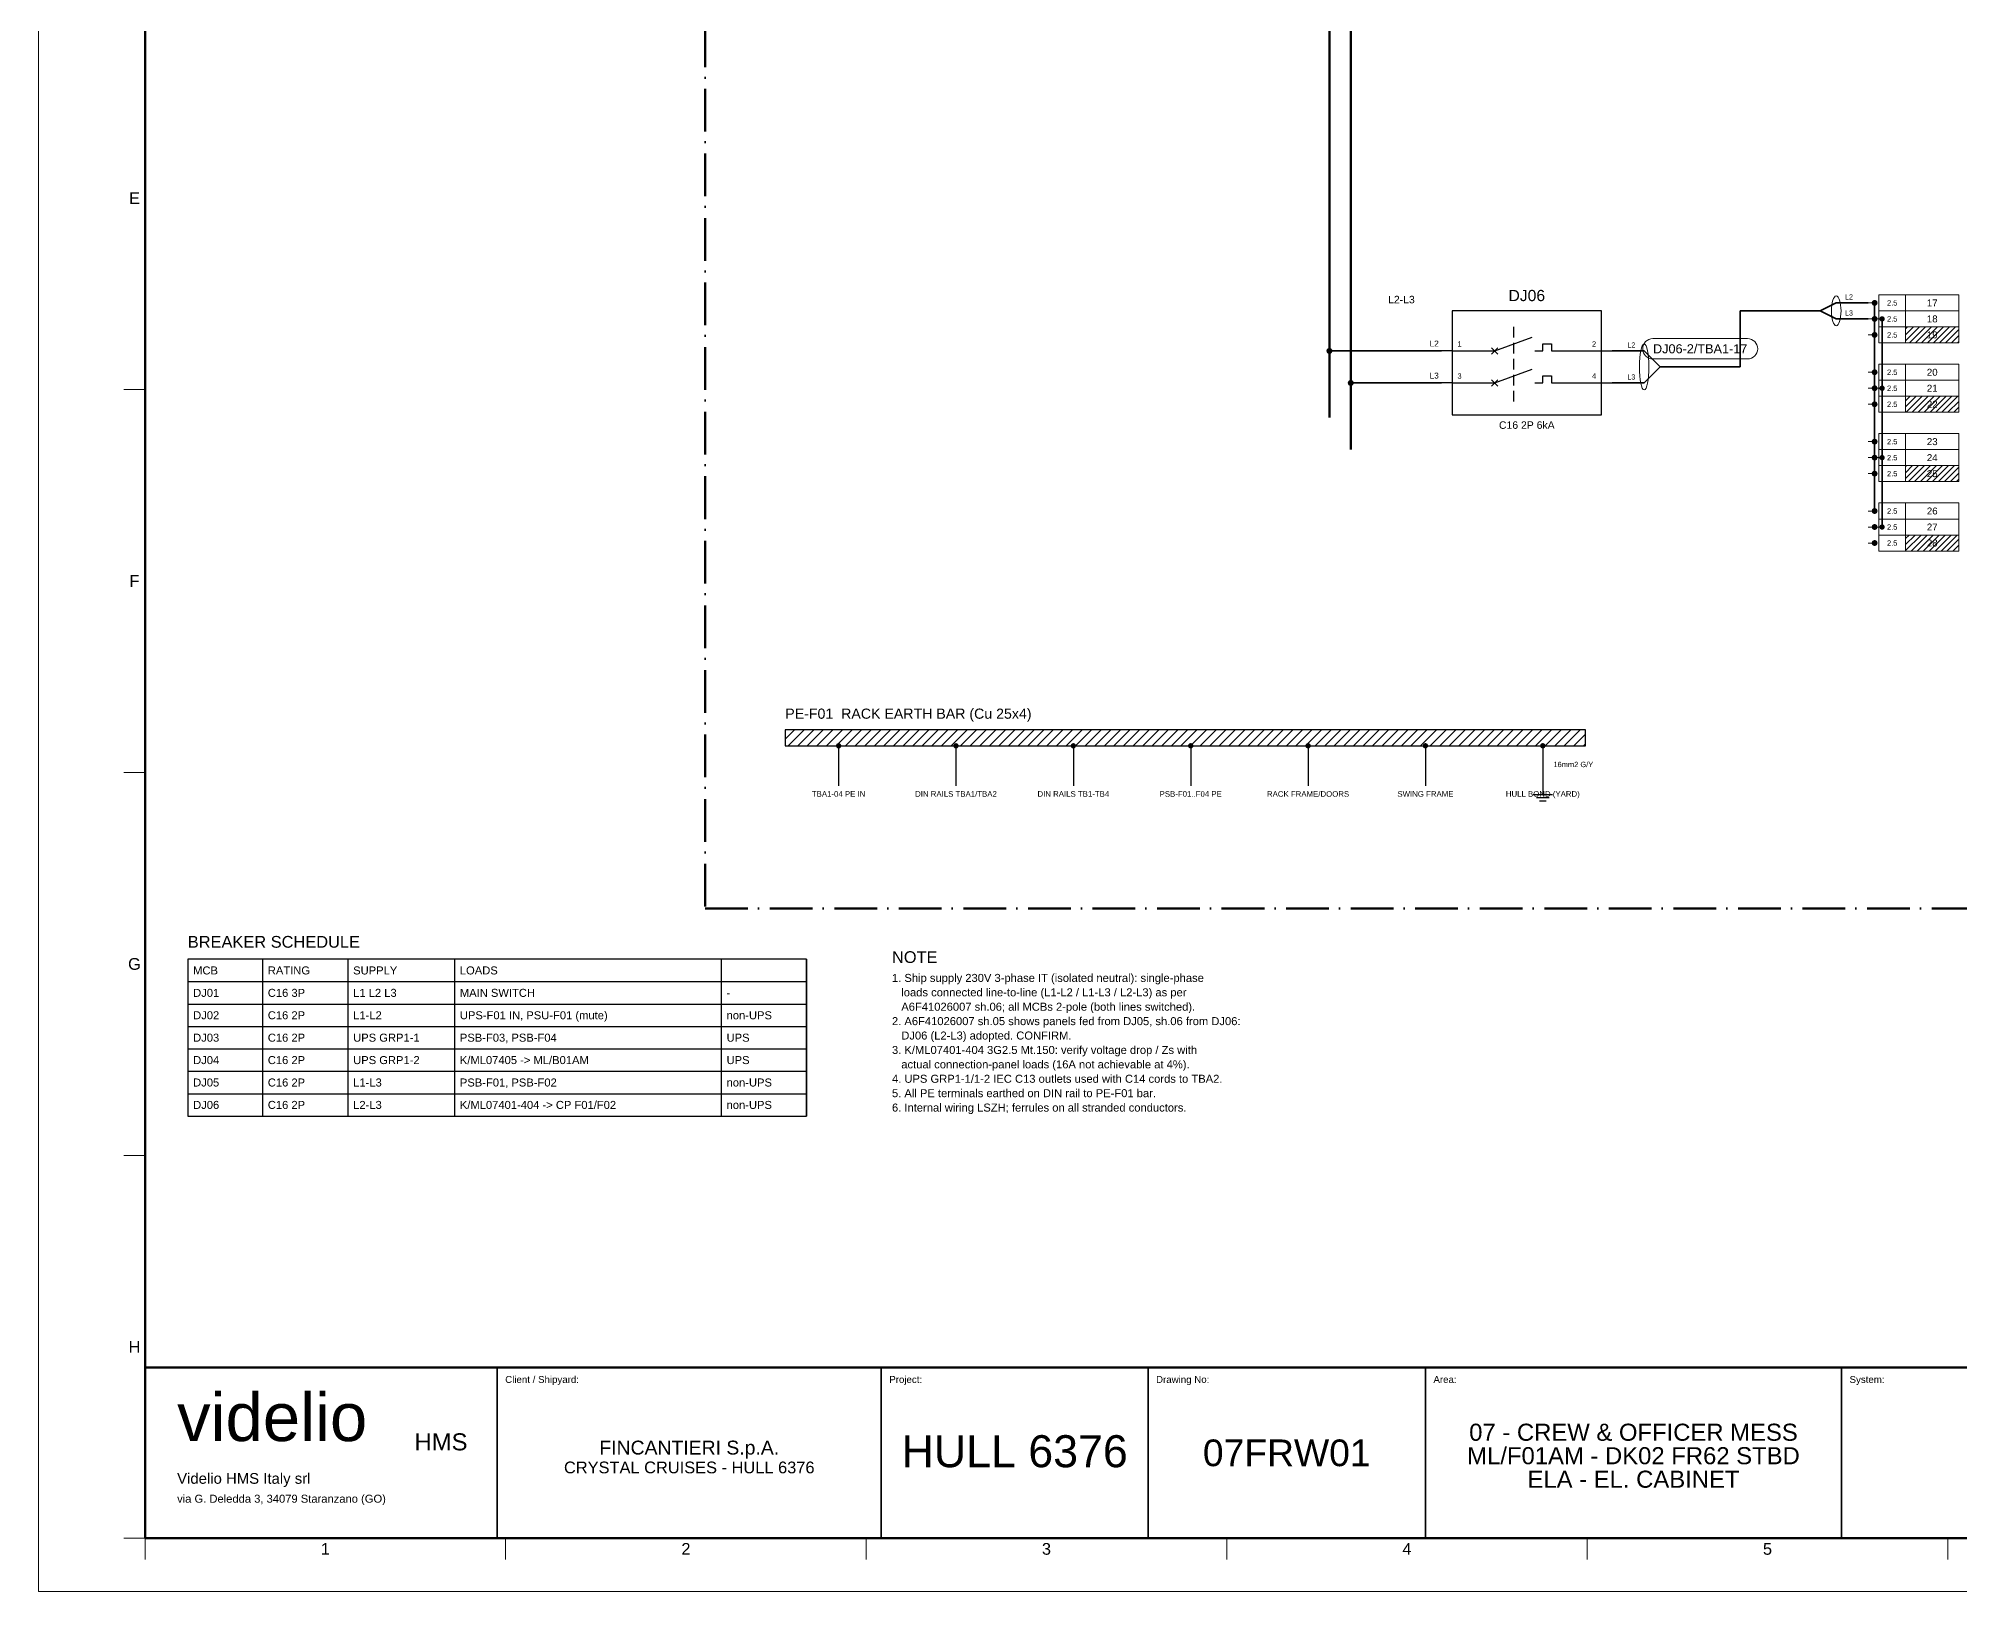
# Model space of a CAD drawing. Header units: millimetres. Extents: x 0 to 841, y 0 to 594.
# Drawn here: x 0 to 360.1, y 0 to 291.1 of the extents above; entities that cross this region are included whole.
import ezdxf
from ezdxf.enums import TextEntityAlignment as Align

# ---------------------------------------------------------------- set-up
doc = ezdxf.new("R2010")
doc.units = ezdxf.units.MM
doc.linetypes.add('AV_DASHDOT', pattern=[12, 8, -2, 0, -2])
doc.linetypes.add('AV_HIDDEN', pattern=[3, 2, -1])
for name, color, linetype, lineweight in [('AV-CONN', 7, 'Continuous', 18), ('AV-LABEL', 7, 'Continuous', 18), ('AV-NOTE', 7, 'Continuous', 18), ('AV-TB', 7, 'Continuous', 18), ('AV-TEXT', 7, 'Continuous', 18), ('AV-TEXT-DEV', 7, 'Continuous', 18)]:
    doc.layers.add(name, color=color, linetype=linetype, lineweight=lineweight)
for name, color, linetype, lineweight, true_color in [('AV-DEVICE', 7, 'Continuous', 25, 0x4682ff), ('AV-FRAME', 7, 'Continuous', 70, 0x7800ff), ('AV-RACK', 7, 'AV_DASHDOT', 50, 0xff00ff), ('AV-SYM', 7, 'Continuous', 25, 0x4682ff), ('AV-TITLE', 7, 'Continuous', 25, 0x7800ff), ('AV-ZONE', 7, 'Continuous', 18, 0x7800ff), ('W-PE', 7, 'Continuous', 25, 0x009600), ('W-POWER', 7, 'Continuous', 35, 0xeb8c00)]:
    doc.layers.add(name, color=color, linetype=linetype, lineweight=lineweight, true_color=true_color)
doc.styles.add('AV', font='arial.ttf')

msp = doc.modelspace()

# ---------------------------------------------------------------- hatches: boundary and pattern name
at = {"layer": 'AV-TB', "true_color": 0x009600}
h = msp.add_hatch(dxfattribs=at)
h.set_pattern_fill('ANSI31', scale=0.25)
h.paths.add_polyline_path([(350, 234), (360, 234), (360, 237), (350, 237)])
h = msp.add_hatch(dxfattribs=at)
h.set_pattern_fill('ANSI31', scale=0.25)
h.paths.add_polyline_path([(350, 221), (360, 221), (360, 224), (350, 224)])
h = msp.add_hatch(dxfattribs=at)
h.set_pattern_fill('ANSI31', scale=0.25)
h.paths.add_polyline_path([(350, 208), (360, 208), (360, 211), (350, 211)])
h = msp.add_hatch(dxfattribs=at)
h.set_pattern_fill('ANSI31', scale=0.25)
h.paths.add_polyline_path([(350, 195), (360, 195), (360, 198), (350, 198)])
at = {"layer": 'W-PE', "true_color": 0x009600}
h = msp.add_hatch(dxfattribs=at)
h.set_pattern_fill('ANSI31', scale=0.4)
h.paths.add_polyline_path([(140, 158.5), (290, 158.5), (290, 161.5), (140, 161.5)])

# ---------------------------------------------------------------- linework, layer by layer
at = {"layer": 'AV-CONN'}
for centre, major_axis, ratio in [((337, 240), (0, 2.8), 0.321429), ((301, 229.5), (0, 4.3), 0.209302)]:
    msp.add_ellipse(centre, major_axis=major_axis, ratio=ratio, dxfattribs=at)
at = {"layer": 'AV-DEVICE'}
msp.add_lwpolyline([(265, 220.5), (293, 220.5), (293, 240), (265, 240)], close=True, dxfattribs=at)
at = {"layer": 'AV-FRAME'}
for points in [[(20, 10), (831, 10), (831, 584), (20, 584)], [(20, 10), (831, 10), (831, 42), (20, 42)]]:
    msp.add_lwpolyline(points, close=True, dxfattribs=at)
at = {"layer": 'AV-LABEL'}
msp.add_lwpolyline([(302.62, 231), (320.38, 231, 1), (320.38, 234.8), (302.62, 234.8, 1)], format="xyb", close=True, dxfattribs=at)
at = {"layer": 'AV-RACK'}
msp.add_lwpolyline([(125, 128), (716, 128), (716, 572), (125, 572)], close=True, dxfattribs=at)
at = {"layer": 'AV-SYM'}
for p, q in [((273, 232.5), (280, 235.1)), ((265, 232.5), (263, 232.5)), ((265, 232.5), (273, 232.5)), ((272.4, 231.9), (273.6, 233.1)), ((272.4, 233.1), (273.6, 231.9)), ((293, 232.5), (295, 232.5)), ((272.4, 225.9), (273.6, 227.1)), ((272.4, 227.1), (273.6, 225.9)), ((273, 226.5), (280, 229.1)), ((265, 226.5), (263, 226.5)), ((265, 226.5), (273, 226.5)), ((293, 226.5), (295, 226.5))]:
    msp.add_line(p, q, dxfattribs=at)
at = {"layer": 'AV-SYM', "linetype": 'AV_HIDDEN'}
msp.add_line((276.5, 237), (276.5, 222.5), dxfattribs=at)
at = {"layer": 'AV-SYM'}
for points in [[(280.5, 232.5), (282, 232.5), (282, 233.8), (283.6, 233.8), (283.6, 232.5), (293, 232.5)], [(280.5, 226.5), (282, 226.5), (282, 227.8), (283.6, 227.8), (283.6, 226.5), (293, 226.5)]]:
    msp.add_lwpolyline(points, dxfattribs=at)
at = {"layer": 'AV-TB'}
for p, q in [((344.2, 241.5), (343, 241.5)), ((350, 240), (350, 243)), ((344.2, 238.5), (343, 238.5)), ((345.6, 238.5), (343.9, 238.5)), ((350, 237), (350, 240)), ((344.2, 235.5), (343, 235.5)), ((350, 234), (350, 237)), ((344.2, 228.5), (343, 228.5)), ((350, 227), (350, 230)), ((350, 224), (350, 227)), ((344.2, 225.5), (343, 225.5)), ((345.6, 225.5), (343.9, 225.5)), ((350, 221), (350, 224)), ((344.2, 222.5), (343, 222.5)), ((350, 214), (350, 217)), ((344.2, 215.5), (343, 215.5)), ((344.2, 212.5), (343, 212.5)), ((345.6, 212.5), (343.9, 212.5)), ((350, 211), (350, 214)), ((344.2, 209.5), (343, 209.5)), ((350, 208), (350, 211)), ((344.2, 202.5), (343, 202.5)), ((350, 201), (350, 204)), ((344.2, 199.5), (343, 199.5)), ((345.6, 199.5), (343.9, 199.5)), ((350, 198), (350, 201)), ((344.2, 196.5), (343, 196.5)), ((350, 195), (350, 198))]:
    msp.add_line(p, q, dxfattribs=at)
at = {"layer": 'AV-TB', "lineweight": 35}
for p, q in [((344.2, 202.5), (344.2, 241.5)), ((345.6, 199.5), (345.6, 238.5))]:
    msp.add_line(p, q, dxfattribs=at)
at = {"layer": 'AV-TB'}
for points, const_width in [([(343.93, 241.5, 1), (344.47, 241.5, 1)], 0.55), ([(343.95, 241.5, 1), (344.45, 241.5, 1)], 0.5), ([(343.93, 238.5, 1), (344.47, 238.5, 1)], 0.55), ([(345.35, 238.5, 1), (345.85, 238.5, 1)], 0.5), ([(343.93, 235.5, 1), (344.47, 235.5, 1)], 0.55), ([(343.93, 228.5, 1), (344.47, 228.5, 1)], 0.55), ([(343.95, 228.5, 1), (344.45, 228.5, 1)], 0.5), ([(343.93, 225.5, 1), (344.47, 225.5, 1)], 0.55), ([(345.35, 225.5, 1), (345.85, 225.5, 1)], 0.5), ([(343.93, 222.5, 1), (344.47, 222.5, 1)], 0.55), ([(343.93, 215.5, 1), (344.47, 215.5, 1)], 0.55), ([(343.93, 212.5, 1), (344.47, 212.5, 1)], 0.55), ([(343.95, 215.5, 1), (344.45, 215.5, 1)], 0.5), ([(345.35, 212.5, 1), (345.85, 212.5, 1)], 0.5), ([(343.93, 209.5, 1), (344.47, 209.5, 1)], 0.55), ([(343.93, 202.5, 1), (344.47, 202.5, 1)], 0.55), ([(343.95, 202.5, 1), (344.45, 202.5, 1)], 0.5), ([(343.93, 199.5, 1), (344.47, 199.5, 1)], 0.55), ([(345.35, 199.5, 1), (345.85, 199.5, 1)], 0.5), ([(343.93, 196.5, 1), (344.47, 196.5, 1)], 0.55)]:
    msp.add_lwpolyline(points, format="xyb", close=True, dxfattribs=dict(at, const_width=const_width))
for points in [[(345, 240), (360, 240), (360, 243), (345, 243)], [(345, 237), (360, 237), (360, 240), (345, 240)], [(345, 234), (360, 234), (360, 237), (345, 237)], [(345, 227), (360, 227), (360, 230), (345, 230)], [(345, 224), (360, 224), (360, 227), (345, 227)], [(345, 221), (360, 221), (360, 224), (345, 224)], [(345, 214), (360, 214), (360, 217), (345, 217)], [(345, 211), (360, 211), (360, 214), (345, 214)], [(345, 208), (360, 208), (360, 211), (345, 211)], [(345, 201), (360, 201), (360, 204), (345, 204)], [(345, 198), (360, 198), (360, 201), (345, 201)], [(345, 195), (360, 195), (360, 198), (345, 198)]]:
    msp.add_lwpolyline(points, close=True, dxfattribs=at)
at = {"layer": 'AV-TITLE'}
for p, q in [((42, 118.5), (42, 89.1)), ((58, 118.5), (58, 89.1)), ((78, 118.5), (78, 89.1)), ((128, 118.5), (128, 89.1)), ((144, 118.5), (144, 89.1)), ((28, 114.3), (144, 114.3)), ((28, 110.1), (144, 110.1)), ((28, 105.9), (144, 105.9)), ((28, 101.7), (144, 101.7)), ((28, 97.5), (144, 97.5)), ((28, 93.3), (144, 93.3))]:
    msp.add_line(p, q, dxfattribs=at)
for points in [[(28, 89.1), (144, 89.1), (144, 118.5), (28, 118.5)], [(20, 10), (86, 10), (86, 42), (20, 42)], [(86, 10), (158, 10), (158, 42), (86, 42)], [(158, 10), (208, 10), (208, 42), (158, 42)], [(208, 10), (260, 10), (260, 42), (208, 42)], [(260, 10), (338, 10), (338, 42), (260, 42)], [(338, 10), (466, 10), (466, 42), (338, 42)]]:
    msp.add_lwpolyline(points, close=True, dxfattribs=at)
at = {"layer": 'AV-ZONE'}
for p, q in [((20, 225.25), (16, 225.25)), ((20, 153.5), (16, 153.5)), ((20, 81.75), (16, 81.75)), ((20, 10), (16, 10)), ((20, 10), (20, 6)), ((87.58, 10), (87.58, 6)), ((155.17, 10), (155.17, 6)), ((222.75, 10), (222.75, 6)), ((290.33, 10), (290.33, 6)), ((357.92, 10), (357.92, 6))]:
    msp.add_line(p, q, dxfattribs=at)
at = {"layer": 'AV-ZONE', "lineweight": 13}
msp.add_lwpolyline([(0, 0), (841, 0), (841, 594), (0, 594)], close=True, dxfattribs=at)
at = {"layer": 'W-PE'}
for p, q in [((150, 158.5), (150, 151)), ((172, 158.5), (172, 151)), ((194, 158.5), (194, 151)), ((216, 158.5), (216, 151)), ((238, 158.5), (238, 151)), ((260, 158.5), (260, 151)), ((282, 158.5), (282, 151)), ((280.2, 149.4), (283.8, 149.4)), ((280.8, 148.8), (283.2, 148.8)), ((281.4, 148.2), (282.6, 148.2)), ((282, 151), (282, 149.4))]:
    msp.add_line(p, q, dxfattribs=at)
msp.add_lwpolyline([(140, 158.5), (290, 158.5), (290, 161.5), (140, 161.5)], close=True, dxfattribs=at)
at = {"layer": 'W-PE', "const_width": 0.5}
for points in [[(149.75, 158.5, 1), (150.25, 158.5, 1)], [(171.75, 158.5, 1), (172.25, 158.5, 1)], [(193.75, 158.5, 1), (194.25, 158.5, 1)], [(215.75, 158.5, 1), (216.25, 158.5, 1)], [(237.75, 158.5, 1), (238.25, 158.5, 1)], [(259.75, 158.5, 1), (260.25, 158.5, 1)], [(281.75, 158.5, 1), (282.25, 158.5, 1)]]:
    msp.add_lwpolyline(points, format="xyb", close=True, dxfattribs=at)
at = {"layer": 'W-POWER', "lineweight": 50}
for p, q in [((242, 532.5), (242, 220)), ((246, 526.5), (246, 214))]:
    msp.add_line(p, q, dxfattribs=at)
at = {"layer": 'W-POWER'}
for p, q in [((337, 241.5), (334, 240)), ((343, 241.5), (337, 241.5)), ((319, 229.5), (319, 240)), ((319, 240), (334, 240)), ((337, 238.5), (334, 240)), ((343, 238.5), (337, 238.5)), ((242, 232.5), (263, 232.5)), ((295, 232.5), (301, 232.5)), ((301, 232.5), (304, 229.5)), ((301, 226.5), (304, 229.5)), ((304, 229.5), (319, 229.5)), ((246, 226.5), (263, 226.5)), ((295, 226.5), (301, 226.5))]:
    msp.add_line(p, q, dxfattribs=at)
at = {"layer": 'W-POWER', "const_width": 0.55}
for points in [[(241.72, 232.5, 1), (242.28, 232.5, 1)], [(245.72, 226.5, 1), (246.28, 226.5, 1)]]:
    msp.add_lwpolyline(points, format="xyb", close=True, dxfattribs=at)

# ---------------------------------------------------------------- texts
at = {"layer": 'AV-LABEL', "style": 'AV'}
msp.add_text('DJ06-2/TBA1-17', height=1.7, dxfattribs=at).set_placement((311.5, 232.9), align=Align.MIDDLE_CENTER)
at = {"layer": 'AV-NOTE', "style": 'AV'}
for s, p in [('L2', (339.4, 241.85)), ('L3', (339.4, 238.85)), ('L2', (298.6, 232.85)), ('L3', (298.6, 226.85))]:
    msp.add_text(s, height=0.95, dxfattribs=at).set_placement(p, align=Align.BOTTOM_CENTER)
for s, height, p in [('L2', 1.1, (262.5, 233)), ('2', 1, (292, 233)), ('L3', 1.1, (262.5, 227)), ('4', 1, (292, 227))]:
    msp.add_text(s, height=height, dxfattribs=at).set_placement(p, align=Align.BOTTOM_RIGHT)
for s, p in [('1', (266, 233)), ('3', (266, 227))]:
    msp.add_text(s, height=1, dxfattribs=at).set_placement(p, align=Align.BOTTOM_LEFT)
for s, height, p in [('16mm2 G/Y', 1, (284, 155)), ('1. Ship supply 230V 3-phase IT (isolated neutral): single-phase', 1.5, (160, 115)), ('   loads connected line-to-line (L1-L2 / L1-L3 / L2-L3) as per', 1.5, (160, 112.3)), ('   A6F41026007 sh.06; all MCBs 2-pole (both lines switched).', 1.5, (160, 109.6)), ('2. A6F41026007 sh.05 shows panels fed from DJ05, sh.06 from DJ06:', 1.5, (160, 106.9)), ('   DJ06 (L2-L3) adopted. CONFIRM.', 1.5, (160, 104.2)), ('3. K/ML07401-404 3G2.5 Mt.150: verify voltage drop / Zs with', 1.5, (160, 101.5)), ('   actual connection-panel loads (16A not achievable at 4%).', 1.5, (160, 98.8)), ('4. UPS GRP1-1/1-2 IEC C13 outlets used with C14 cords to TBA2.', 1.5, (160, 96.1)), ('5. All PE terminals earthed on DIN rail to PE-F01 bar.', 1.5, (160, 93.4)), ('6. Internal wiring LSZH; ferrules on all stranded conductors.', 1.5, (160, 90.7))]:
    msp.add_text(s, height=height, dxfattribs=at).set_placement(p, align=Align.MIDDLE_LEFT)
for s, p in [('TBA1-04 PE IN', (150, 150)), ('DIN RAILS TBA1/TBA2', (172, 150)), ('DIN RAILS TB1-TB4', (194, 150)), ('PSB-F01..F04 PE', (216, 150)), ('RACK FRAME/DOORS', (238, 150)), ('SWING FRAME', (260, 150)), ('HULL BOND (YARD)', (282, 150))]:
    msp.add_text(s, height=1.05, dxfattribs=at).set_placement(p, align=Align.TOP_CENTER)
at = {"layer": 'AV-TB', "style": 'AV'}
for s, height, p in [('2.5', 1, (347.5, 241.5)), ('2.5', 1, (347.5, 238.5)), ('2.5', 1, (347.5, 235.5)), ('19', 1.3, (355, 235.5)), ('2.5', 1, (347.5, 228.5)), ('2.5', 1, (347.5, 225.5)), ('2.5', 1, (347.5, 222.5)), ('22', 1.3, (355, 222.5)), ('2.5', 1, (347.5, 215.5)), ('2.5', 1, (347.5, 212.5)), ('2.5', 1, (347.5, 209.5)), ('25', 1.3, (355, 209.5)), ('2.5', 1, (347.5, 202.5)), ('2.5', 1, (347.5, 199.5)), ('2.5', 1, (347.5, 196.5)), ('28', 1.3, (355, 196.5))]:
    msp.add_text(s, height=height, dxfattribs=at).set_placement(p, align=Align.MIDDLE_CENTER)
at = {"layer": 'AV-TB', "true_color": 0x000000, "style": 'AV'}
for s, p in [('17', (355, 241.5)), ('18', (355, 238.5)), ('20', (355, 228.5)), ('21', (355, 225.5)), ('23', (355, 215.5)), ('24', (355, 212.5)), ('26', (355, 202.5)), ('27', (355, 199.5))]:
    msp.add_text(s, height=1.3, dxfattribs=at).set_placement(p, align=Align.MIDDLE_CENTER)
at = {"layer": 'AV-TEXT', "style": 'AV'}
msp.add_text('L2-L3', height=1.4, dxfattribs=at).set_placement((258, 241), align=Align.BOTTOM_RIGHT)
msp.add_text('C16 2P 6kA', height=1.4, dxfattribs=at).set_placement((279, 219.3), align=Align.TOP_CENTER)
for s, height, p in [('PE-F01  RACK EARTH BAR (Cu 25x4)', 1.9, (140, 163)), ('BREAKER SCHEDULE', 2.2, (28, 120)), ('videlio', 9, (26, 25.5)), ('Videlio HMS Italy srl', 2, (26, 19.6)), ('via G. Deledda 3, 34079 Staranzano (GO)', 1.5, (26, 16.2))]:
    msp.add_text(s, height=height, dxfattribs=at).set_placement(p, align=Align.BOTTOM_LEFT)
msp.add_text('NOTE', height=2.2, dxfattribs=at).set_placement((160, 120), align=Align.TOP_LEFT)
at = {"layer": 'AV-TEXT', "true_color": 0x7800ff, "style": 'AV'}
for s, p in [('MCB', (29, 116.4)), ('RATING', (43, 116.4)), ('SUPPLY', (59, 116.4)), ('LOADS', (79, 116.4))]:
    msp.add_text(s, height=1.5, dxfattribs=at).set_placement(p, align=Align.MIDDLE_LEFT)
at = {"layer": 'AV-TEXT', "style": 'AV'}
for s, p in [('DJ01', (29, 112.2)), ('C16 3P', (43, 112.2)), ('L1 L2 L3', (59, 112.2)), ('MAIN SWITCH', (79, 112.2)), ('-', (129, 112.2)), ('DJ02', (29, 108)), ('C16 2P', (43, 108)), ('L1-L2', (59, 108)), ('UPS-F01 IN, PSU-F01 (mute)', (79, 108)), ('non-UPS', (129, 108)), ('DJ03', (29, 103.8)), ('C16 2P', (43, 103.8)), ('UPS GRP1-1', (59, 103.8)), ('PSB-F03, PSB-F04', (79, 103.8)), ('UPS', (129, 103.8)), ('DJ04', (29, 99.6)), ('C16 2P', (43, 99.6)), ('UPS GRP1-2', (59, 99.6)), ('K/ML07405 -> ML/B01AM', (79, 99.6)), ('UPS', (129, 99.6)), ('DJ05', (29, 95.4)), ('C16 2P', (43, 95.4)), ('L1-L3', (59, 95.4)), ('PSB-F01, PSB-F02', (79, 95.4)), ('non-UPS', (129, 95.4)), ('DJ06', (29, 91.2)), ('C16 2P', (43, 91.2)), ('L2-L3', (59, 91.2)), ('K/ML07401-404 -> CP F01/F02', (79, 91.2)), ('non-UPS', (129, 91.2))]:
    msp.add_text(s, height=1.5, dxfattribs=at).set_placement(p, align=Align.MIDDLE_LEFT)
at = {"layer": 'AV-TEXT', "true_color": 0x7800ff, "style": 'AV'}
for s, p in [('Client / Shipyard:', (87.5, 40.4)), ('Project:', (159.5, 40.4)), ('Drawing No:', (209.5, 40.4)), ('Area:', (261.5, 40.4)), ('System:', (339.5, 40.4))]:
    msp.add_text(s, height=1.3, dxfattribs=at).set_placement(p, align=Align.TOP_LEFT)
at = {"layer": 'AV-TEXT', "true_color": 0xe60000, "style": 'AV'}
msp.add_text('HMS', height=3.2, dxfattribs=at).set_placement((70.5, 25.5), align=Align.BOTTOM_LEFT)
at = {"layer": 'AV-TEXT', "style": 'AV'}
for s, height, p in [('HULL 6376', 6, (183, 21.5)), ('07 - CREW & OFFICER MESS', 3.2, (299, 27.3)), ('FINCANTIERI S.p.A.', 2.6, (122, 24.9)), ('07FRW01', 5, (234, 22)), ('ML/F01AM - DK02 FR62 STBD', 3.2, (299, 22.9)), ('CRYSTAL CRUISES - HULL 6376', 2.2, (122, 21.5)), ('ELA - EL. CABINET', 3.2, (299, 18.5))]:
    msp.add_text(s, height=height, dxfattribs=at).set_placement(p, align=Align.BOTTOM_CENTER)
at = {"layer": 'AV-TEXT-DEV', "style": 'AV'}
msp.add_text('DJ06', height=2.1, dxfattribs=at).set_placement((279, 241.2), align=Align.BOTTOM_CENTER)
at = {"layer": 'AV-ZONE', "true_color": 0x7800ff, "style": 'AV'}
for s, p in [('E', (18, 261.12)), ('F', (18, 189.38)), ('G', (18, 117.62)), ('H', (18, 45.88)), ('1', (53.79, 8)), ('2', (121.38, 8)), ('3', (188.96, 8)), ('4', (256.54, 8)), ('5', (324.12, 8))]:
    msp.add_text(s, height=2.2, dxfattribs=at).set_placement(p, align=Align.MIDDLE_CENTER)

doc.saveas('drawing.dxf')
